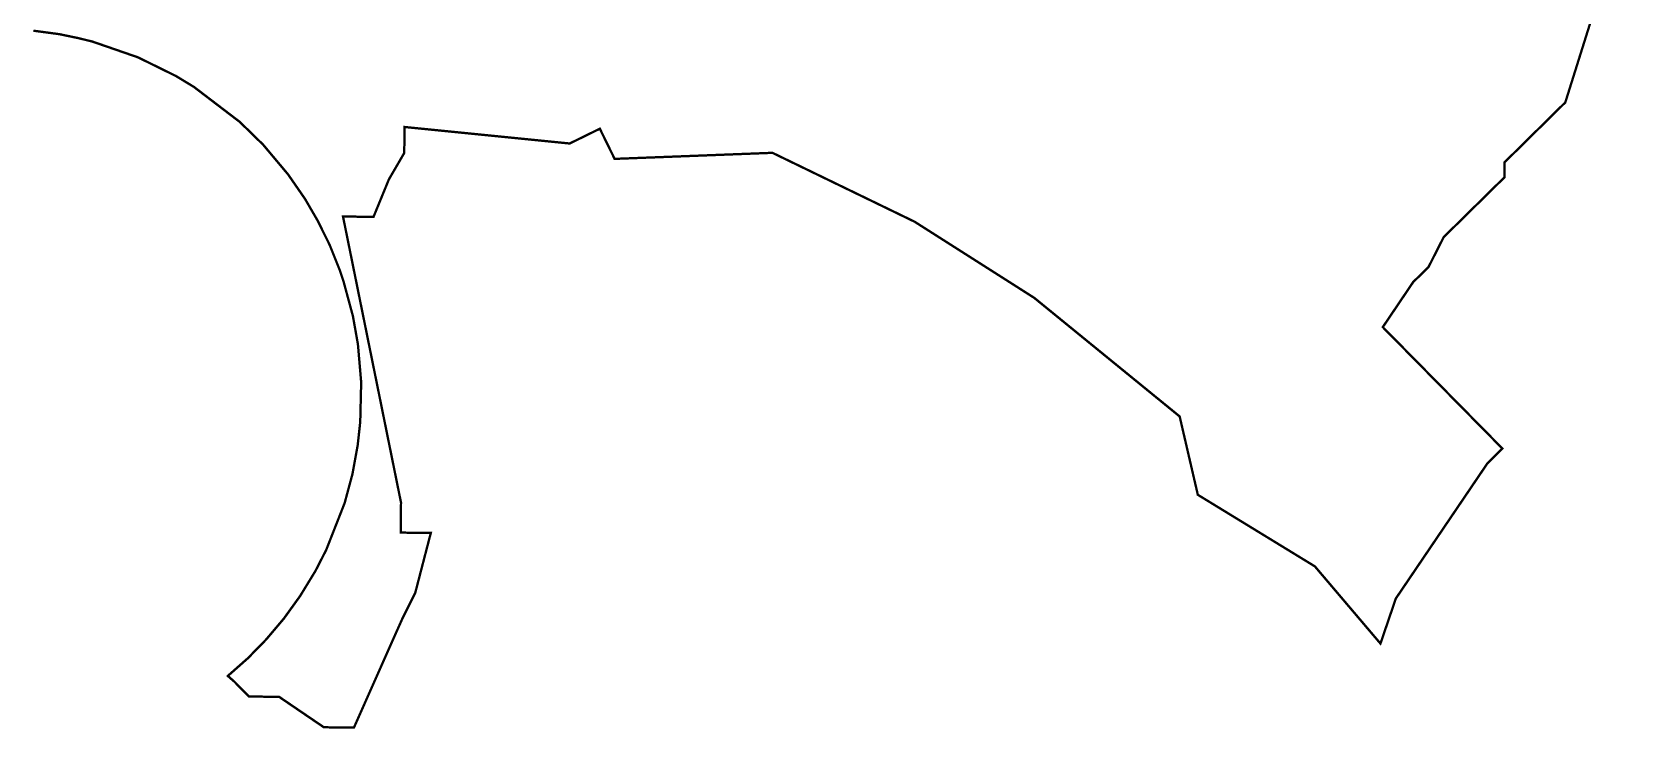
# Model space of a CAD drawing. Header units: metres. Extents: x 274346 to 277175, y 2062236 to 2067441.
# Drawn here: x 275789 to 277175, y 2062919 to 2063518 of the extents above; entities that cross this region are included whole.
import ezdxf

# ---------------------------------------------------------------- set-up
doc = ezdxf.new("R2010")
doc.units = ezdxf.units.M
doc.header["$MEASUREMENT"] = 0

msp = doc.modelspace()

# ---------------------------------------------------------------- linework, layer by layer
at = {"color": 6, "const_width": 2, "flags": 128}
msp.add_lwpolyline([(277173.7, 2063674.3), (277105.6, 2063457.4), (277053.5, 2063406), (277053.4, 2063393.1), (277001.2, 2063341.7), (276988.1, 2063315.9), (276975, 2063303.1), (276948.9, 2063264.4), (277051.6, 2063160.1), (277038.6, 2063147.2), (276960.1, 2063031.3), (276946.9, 2062992.6), (276890.6, 2063058.9), (276790.1, 2063120.4), (276774.5, 2063187.7), (276649.7, 2063289.5), (276547, 2063354.9), (276424.9, 2063414.1), (276289.4, 2063408.9), (276276.7, 2063434.8), (276250.8, 2063422.1), (276109, 2063436.3), (276108.8, 2063414), (276095.6, 2063391.3), (276082.4, 2063359.1), (276056.2, 2063359.4), (276106, 2063113.7), (276105.8, 2063087.9), (276131.6, 2063087.7), (276118.2, 2063036.1), (276114.3, 2063028.4), (276107.5, 2063014.8), (276095.7, 2062988.3), (276087.1, 2062968.9), (276065.6, 2062920.5), (276039.8, 2062920.7), (276001.3, 2062946.9), (275975.5, 2062947.1), (275962.7, 2062960.1), (275957.3, 2062964.8), (275974.6, 2062980.1), (275990.3, 2062996.2), (276005.5, 2063014.2), (276019.4, 2063033.5), (276032.6, 2063055.1), (276041.8, 2063073.1), (276057.6, 2063113.3), (276064.3, 2063138.2), (276068.8, 2063163), (276071, 2063183), (276071.8, 2063217.1), (276069, 2063249.7), (276064.7, 2063273.9), (276056.5, 2063304.2), (276053.3, 2063313.6), (276044.8, 2063334.9), (276034.4, 2063355.9), (276023.6, 2063374.5), (276009, 2063395.6), (275987.7, 2063421), (275967.5, 2063440.7), (275928.2, 2063470.7), (275912.7, 2063480.1), (275880.2, 2063496.1), (275841.2, 2063509.6), (275829.5, 2063512.5), (275812.7, 2063516), (275790.4, 2063519)], dxfattribs=at)

doc.saveas('drawing.dxf')
